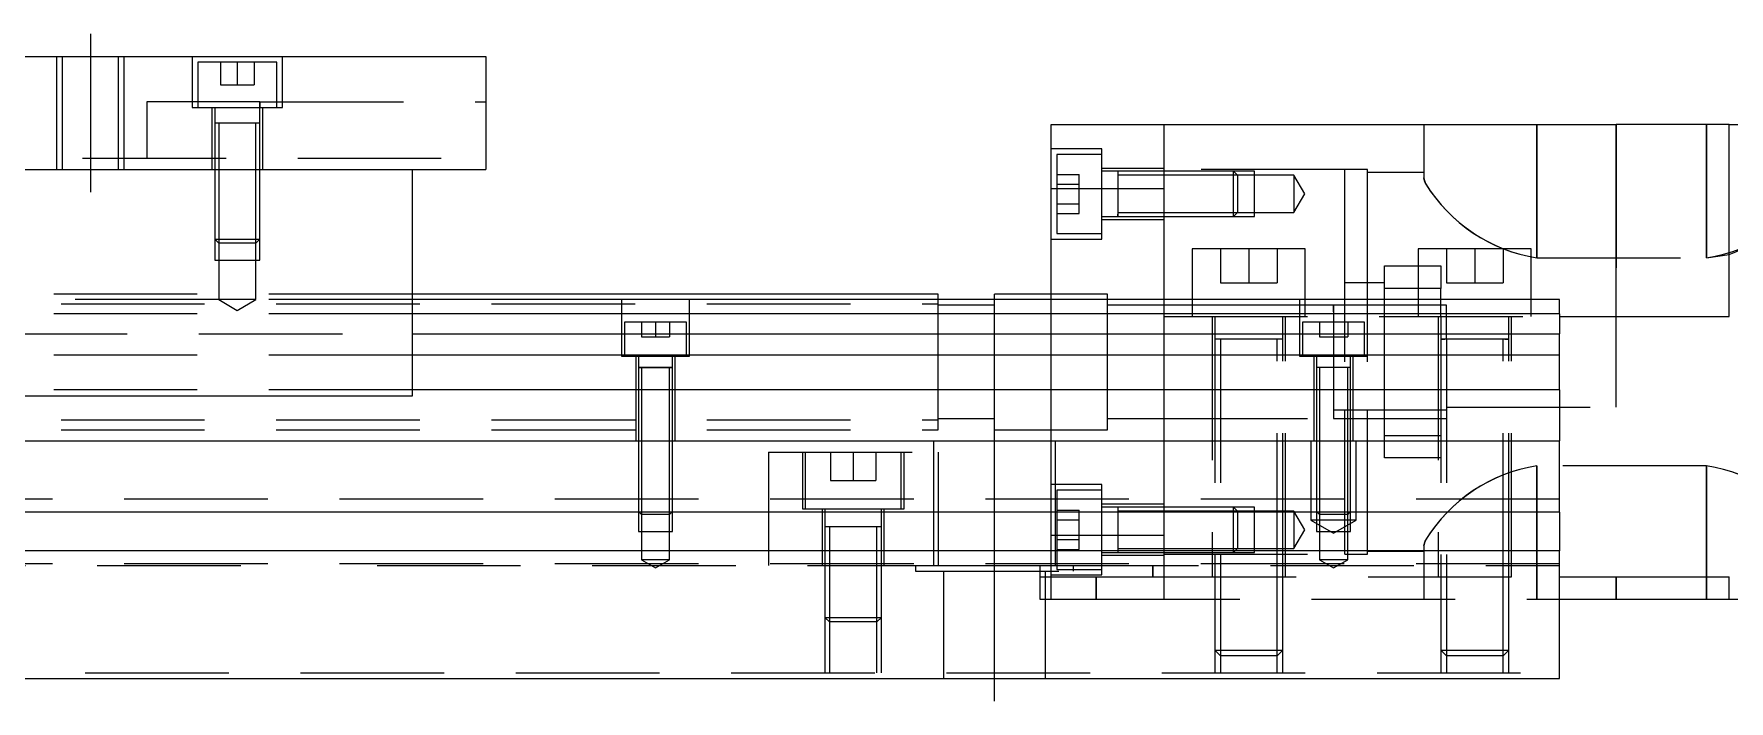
# Model space of a CAD drawing. Extents: x -10 to 540, y -286 to 102.
# Drawn here: x 205 to 355, y -223.3 to -164.3 of the extents above; entities that cross this region are included whole.
import ezdxf

# ---------------------------------------------------------------- set-up
doc = ezdxf.new("R2010")
doc.units = 0
doc.linetypes.add('CENTER', pattern=[50.8, 31.75, -6.35, 6.35, -6.35])
doc.linetypes.add('DASHED', pattern=[19.05, 12.7, -6.35])
doc.layers.get('0').update_dxf_attribs({"linetype": 'CONTINUOUS'})
doc.layers.add('CENTER', color=1, linetype='CENTER')

msp = doc.modelspace()

# ---------------------------------------------------------------- linework, layer by layer
at = {"color": 7, "linetype": 'CONTINUOUS'}
for p, q in [((95, -166.31), (245, -166.31)), ((245, -166.31), (245, -176.31)), ((295, -172.31), (305, -172.31)), ((295, -177.98029), (295, -172.31)), ((305, -172.31), (345, -172.31)), ((305, -187.81), (305, -172.31)), ((345, -189.31), (345, -172.31)), ((355, -172.31), (345, -172.31)), ((355, -189.31), (355, -172.31)), ((355, -172.31), (369, -172.31)), ((95, -176.31), (245, -176.31)), ((238.5, -196.31), (238.5, -176.31)), ((295, -177.98029), (305, -177.98029)), ((295, -187.81), (295, -177.98029)), ((317.5, -183.31), (307.5, -183.31)), ((307.5, -183.31), (307.5, -187.81)), ((317.5, -187.81), (317.5, -183.31)), ((337.5, -183.31), (327.5, -183.31)), ((327.5, -183.31), (327.5, -187.81)), ((337.5, -187.81), (337.5, -183.31)), ((285, -187.31), (238.5, -187.31)), ((285, -187.81), (285, -187.31)), ((290, -187.81), (290, -187.31)), ((295, -187.31), (290, -187.31)), ((340, -187.81), (238.5, -187.81)), ((320, -188.309994), (320, -189.31)), ((340, -189.062272), (340, -187.81)), ((340, -189.062272), (238.5, -189.062272)), ((321, -189.06), (320, -189.06)), ((320, -189.31), (320, -189.81)), ((324.5, -189.06), (321, -189.06)), ((327.5, -189.06), (324.5, -189.06)), ((329.5, -189.06), (327.5, -189.06)), ((330, -189.06), (329.5, -189.06)), ((340, -189.062272), (340, -190.83668)), ((340, -189.31), (355, -189.31)), ((238.5, -190.83668), (340, -190.83668)), ((320, -191.11), (320, -192.81)), ((335.500006, -191.31), (329.499994, -191.31)), ((335.500006, -191.31), (329.499994, -191.31)), ((335.500006, -191.31), (329.499994, -191.31)), ((340, -192.733076), (340, -190.83668)), ((340, -192.733076), (238.5, -192.733076)), ((320, -192.81), (320, -193.510038)), ((340, -195.787372), (340, -192.733076)), ((321.500006, -193.81), (319.998804, -193.81)), ((321.500006, -193.81), (321, -193.81)), ((181.5, -196.31), (238.5, -196.31)), ((340, -195.787372), (238.5, -195.787372)), ((340, -195.787372), (340, -200.31)), ((320, -197.56), (330, -197.56)), ((0, -200.31), (340, -200.31)), ((340, -206.61), (340, -200.31)), ((340, -206.61), (0, -206.61)), ((340, -206.61), (340, -210.01)), ((340, -210.01), (0, -210.01)), ((340, -221.31), (340, -210.01)), ((340, -212.31), (355, -212.31)), ((345, -214.31), (345, -212.31)), ((355, -214.31), (355, -212.31)), ((340, -214.31), (345, -214.31)), ((345, -214.31), (355, -214.31)), ((355, -214.31), (369, -214.31)), ((0, -221.31), (340, -221.31))]:
    msp.add_line(p, q, dxfattribs=at)
at = {"color": 3, "linetype": 'DASHED'}
for p, q in [((207.000006, -166.31), (207.000006, -176.31)), ((207.5, -166.31), (207.5, -176.31)), ((212.5, -176.31), (212.5, -166.31)), ((212.999994, -176.31), (212.999994, -166.31)), ((219, -166.31), (219, -170.81)), ((227, -170.81), (227, -166.31)), ((226.5, -166.81), (219.5, -166.81)), ((219.5, -166.81), (219.5, -170.81)), ((221.5, -166.81), (221.5, -168.81)), ((223, -166.81), (223, -168.81)), ((224.5, -166.81), (224.5, -168.81)), ((226.5, -170.81), (226.5, -166.81)), ((221.5, -168.81), (223, -168.81)), ((223, -168.81), (224.5, -168.81)), ((225, -170.31), (215, -170.31)), ((215, -170.31), (215, -175.31)), ((219, -170.81), (227, -170.81)), ((220.75, -170.81), (220.75, -176.31)), ((221, -170.81), (221, -172.21)), ((225, -170.81), (225, -170.31)), ((225, -170.31), (245, -170.31)), ((225, -170.31), (225, -170.81)), ((225, -172.21), (225, -170.81)), ((225.25, -176.31), (225.25, -170.81)), ((225.000006, -172.21), (220.999994, -172.21)), ((225.000006, -172.21), (220.999994, -172.21)), ((225.000006, -172.21), (220.999994, -172.21)), ((225.000006, -172.21), (220.999994, -172.21)), ((221, -172.205), (221, -172.21)), ((221.216708, -172.21), (221, -172.21)), ((221, -172.21), (221, -176.31)), ((221, -172.21), (221, -172.215)), ((224.783332, -172.21), (221.216708, -172.21)), ((221.35, -172.21), (221.35, -176.31)), ((224.65, -176.31), (224.65, -172.21)), ((225, -172.21), (224.783332, -172.21)), ((225, -172.21), (225, -172.205)), ((225, -176.31), (225, -172.21)), ((225, -172.215), (225, -172.21)), ((328, -172.31), (328, -177.044622)), ((338, -184.114212), (338, -172.31)), ((338, -172.31), (338, -184.114212)), ((345, -172.31), (345, -189.31)), ((353, -172.31), (353, -184.114212)), ((353, -184.114212), (353, -172.31)), ((95, -175.31), (245, -175.31)), ((299.5, -174.460758), (295, -174.460758)), ((295.5, -174.960758), (295.5, -178.460758)), ((299.5, -174.960758), (295.5, -174.960758)), ((299.5, -182.460758), (299.5, -174.460758)), ((221, -176.31), (221, -182.46)), ((221.000006, -176.31), (221.000002, -182.46)), ((221.35, -176.31), (221.35, -182.81)), ((224.65, -182.81), (224.65, -176.31)), ((224.999998, -182.46), (224.999994, -176.31)), ((225, -182.46), (225, -176.31)), ((295.5, -176.728706), (297.5, -176.728706)), ((297.5, -177.594732), (297.5, -176.728706)), ((305, -176.210758), (299.5, -176.210758)), ((300.9, -176.460758), (299.5, -176.460758)), ((300.9, -176.460758), (300.895, -176.460758)), ((300.9, -176.460752), (300.9, -180.460762)), ((300.9, -176.460752), (300.9, -180.460762)), ((300.9, -176.460752), (300.9, -176.810758)), ((300.9, -176.460758), (300.9, -176.677426)), ((300.905, -176.460758), (300.9, -176.460758)), ((305, -176.460758), (300.9, -176.460758)), ((300.9, -176.677426), (300.9, -178.460758)), ((300.9, -176.810758), (300.9, -178.327714)), ((305, -176.810758), (300.9, -176.810758)), ((321, -176.31), (305, -176.31)), ((311.15, -176.460758), (305, -176.460758)), ((311.15, -176.460762), (305, -176.460762)), ((311.5, -176.810758), (305, -176.810758)), ((311.15, -178.460758), (311.15, -176.460758)), ((311.5, -176.810758), (311.15, -176.460758)), ((313, -176.460762), (311.15, -176.460762)), ((311.5, -176.810758), (311.5, -178.460758)), ((313, -176.810758), (311.5, -176.810758)), ((313, -180.460752), (313, -176.460762)), ((316.5, -176.810758), (313, -176.810758)), ((316.5, -176.810758), (316.5, -178.460758)), ((317.452628, -178.460758), (316.5, -176.810758)), ((321, -187.81), (321, -176.31)), ((323, -176.31), (321, -176.31)), ((323, -187.81), (323, -176.31)), ((328, -176.56), (323, -176.56)), ((295.5, -177.594732), (297.5, -177.594732)), ((295.5, -178.460758), (295.5, -181.960758)), ((297.5, -179.326782), (297.5, -177.594732)), ((300.9, -178.327714), (300.9, -178.593802)), ((300.9, -178.460758), (300.9, -180.460762)), ((300.9, -178.460758), (300.9, -180.460762)), ((300.9, -178.460758), (300.9, -180.24405)), ((311.15, -180.460758), (311.15, -178.460758)), ((311.5, -178.460758), (311.5, -180.110758)), ((316.5, -178.460758), (316.5, -180.110758)), ((316.5, -180.110758), (317.452628, -178.460758)), ((328, -177.044622), (328.03311, -177.266202)), ((328.0406, -177.292522), (328, -177.044622)), ((328.03311, -177.266202), (328.13006, -177.52654)), ((328.159074, -177.587602), (328.0406, -177.292522)), ((295.5, -179.326782), (297.5, -179.326782)), ((297.5, -180.192808), (297.5, -179.326782)), ((300.9, -178.593802), (300.9, -180.110758)), ((295.5, -180.192808), (297.5, -180.192808)), ((299.5, -180.460758), (300.905, -180.460758)), ((299.5, -180.710758), (305, -180.710758)), ((300.895, -180.460758), (305, -180.460758)), ((300.9, -180.110758), (305, -180.110758)), ((300.9, -180.24405), (300.9, -180.460758)), ((300.9, -180.24405), (300.9, -180.460758)), ((300.9, -180.460758), (300.9, -180.24409)), ((300.9, -180.460758), (300.9, -180.24409)), ((305, -180.110758), (311.5, -180.110758)), ((305, -180.460752), (311.15, -180.460752)), ((305, -180.460758), (311.15, -180.460758)), ((311.15, -180.460758), (311.5, -180.110758)), ((311.15, -180.460752), (313, -180.460752)), ((311.5, -180.110758), (313, -180.110758)), ((313, -180.110758), (316.5, -180.110758)), ((221, -182.46), (225, -182.46)), ((221, -182.46), (221.35, -182.81)), ((221.000002, -182.46), (221.000006, -184.31)), ((224.65, -182.81), (221.35, -182.81)), ((221.35, -182.81), (221.35, -184.31)), ((224.65, -182.81), (225, -182.46)), ((224.65, -184.31), (224.65, -182.81)), ((224.999994, -184.31), (224.999998, -182.46)), ((295, -182.460758), (299.5, -182.460758)), ((295.5, -181.960758), (299.5, -181.960758)), ((221.000006, -184.31), (224.999994, -184.31)), ((221.35, -184.31), (221.35, -187.81)), ((224.65, -187.81), (224.65, -184.31)), ((310, -183.31), (310, -186.31)), ((312.5, -183.31), (312.5, -186.31)), ((315, -183.31), (315, -186.31)), ((330, -183.31), (330, -186.31)), ((332.5, -183.31), (332.5, -186.31)), ((335, -183.31), (335, -186.31)), ((338, -184.114212), (353, -184.114212)), ((353, -184.114212), (355.000156, -183.8137)), ((324.5, -184.81), (327.5, -184.81)), ((324.5, -186.81), (324.5, -184.81)), ((327.5, -184.81), (329.5, -184.81)), ((329.5, -184.81), (329.5, -186.81)), ((238.5, -187.31), (201.5, -187.31)), ((300, -187.31), (295, -187.31)), ((300, -187.81), (300, -187.31)), ((310, -186.31), (312.5, -186.31)), ((312.5, -186.31), (315, -186.31)), ((324.5, -186.31), (321, -186.31)), ((327.5, -186.81), (324.5, -186.81)), ((324.5, -187.81), (324.5, -186.81)), ((329.5, -186.81), (327.5, -186.81)), ((329.5, -187.81), (329.5, -186.81)), ((330, -186.31), (332.5, -186.31)), ((332.5, -186.31), (335, -186.31)), ((55, -188.185), (285, -188.185)), ((221.35, -187.81), (198.65, -187.81)), ((224.65, -187.81), (221.35, -187.81)), ((221.35, -187.81), (223, -188.762628)), ((223, -188.762628), (224.65, -187.81)), ((238.5, -187.81), (224.65, -187.81)), ((257, -187.81), (257, -192.81)), ((263, -192.81), (263, -187.81)), ((285, -193.31), (285, -187.81)), ((290, -188.31), (285, -188.31)), ((290, -193.31), (290, -187.81)), ((295, -200.31), (295, -187.81)), ((300, -193.31), (300, -187.81)), ((305, -188.31), (300, -188.31)), ((305, -189.31), (305, -187.81)), ((307.5, -188.31), (305, -188.31)), ((307.5, -187.81), (307.5, -189.31)), ((317.5, -188.31), (307.5, -188.31)), ((317, -187.81), (317, -192.81)), ((317.5, -189.31), (317.5, -187.81)), ((320, -188.31), (317.5, -188.31)), ((320, -188.31), (319.995, -188.31)), ((320, -188.31), (320, -188.874922)), ((320, -188.311002), (320, -188.31)), ((321, -188.31), (320, -188.31)), ((320.005, -188.31), (320, -188.31)), ((320, -188.874038), (320, -188.311002)), ((320, -188.874922), (320, -189.309226)), ((321, -189.31), (321, -187.81)), ((324.5, -188.31), (321, -188.31)), ((323, -192.81), (323, -187.81)), ((324.5, -189.31), (324.5, -187.81)), ((327.5, -188.31), (324.5, -188.31)), ((327.5, -187.81), (327.5, -189.31)), ((329.5, -188.31), (327.5, -188.31)), ((329.5, -189.31), (329.5, -187.81)), ((330, -188.31), (329.5, -188.31)), ((330, -189.31), (330, -188.31)), ((337.5, -189.31), (337.5, -187.81)), ((238.5, -189.062272), (181.5, -189.062272)), ((262.75, -189.81), (257.25, -189.81)), ((257.25, -189.81), (257.25, -192.81)), ((258.75, -189.81), (258.75, -191.11)), ((260, -189.81), (260, -191.11)), ((261.25, -189.81), (261.25, -191.11)), ((262.75, -192.81), (262.75, -189.81)), ((305, -200.31), (305, -189.31)), ((305, -189.31), (340, -189.31)), ((309.25, -189.31), (309.25, -212.31)), ((309.5, -189.31), (309.5, -191.31)), ((315.5, -191.31), (315.5, -189.31)), ((315.75, -212.31), (315.75, -189.31)), ((322.75, -189.81), (317.25, -189.81)), ((317.25, -189.81), (317.25, -192.81)), ((318.75, -189.81), (318.75, -191.11)), ((320, -189.309226), (320, -189.709154)), ((320, -189.81), (320, -191.11)), ((321, -189.81), (321, -189.31)), ((321, -192.81), (321, -189.81)), ((321.25, -189.81), (321.25, -191.11)), ((322.75, -192.81), (322.75, -189.81)), ((324.5, -199.81), (324.5, -189.31)), ((329.25, -189.31), (329.25, -212.31)), ((329.5, -189.31), (329.5, -191.31)), ((330, -191.31), (330, -189.31)), ((335.5, -191.31), (335.5, -189.31)), ((335.75, -212.31), (335.75, -189.31)), ((345, -193.31), (345, -189.31)), ((181.5, -190.83668), (238.5, -190.83668)), ((258.75, -191.11), (260, -191.11)), ((260, -191.11), (261.25, -191.11)), ((315.500006, -191.31), (309.499994, -191.31)), ((309.5, -191.305), (309.5, -191.31)), ((309.849602, -191.31), (309.5, -191.31)), ((309.5, -191.31), (309.5, -212.31)), ((309.5, -191.31), (309.5, -191.315)), ((315.15035, -191.31), (309.849602, -191.31)), ((310, -191.31), (310, -212.31)), ((315, -212.31), (315, -191.31)), ((315.5, -191.31), (315.15035, -191.31)), ((315.5, -191.31), (315.5, -191.305)), ((315.5, -212.31), (315.5, -191.31)), ((315.5, -191.315), (315.5, -191.31)), ((318.75, -191.11), (320, -191.11)), ((320, -191.11), (321.25, -191.11)), ((320, -191.209918), (320, -192.809894)), ((329.5, -191.305), (329.5, -191.31)), ((329.5, -191.31), (329.84965, -191.31)), ((329.849602, -191.31), (329.5, -191.31)), ((329.5, -191.31), (329.5, -212.31)), ((329.5, -191.31), (329.5, -191.315)), ((335.15035, -191.31), (329.849602, -191.31)), ((330, -191.31), (330, -212.31)), ((335, -212.31), (335, -191.31)), ((335.150204, -191.31), (335.5, -191.31)), ((335.5, -191.31), (335.15035, -191.31)), ((335.5, -191.31), (335.5, -191.305)), ((335.5, -212.31), (335.5, -191.31)), ((335.5, -191.315), (335.5, -191.31)), ((238.5, -192.733076), (181.5, -192.733076)), ((257, -192.81), (263, -192.81)), ((258.25, -192.81), (258.25, -200.31)), ((258.5, -192.81), (258.5, -193.81)), ((261.5, -193.81), (261.5, -192.81)), ((261.75, -200.31), (261.75, -192.81)), ((285, -199.31), (285, -193.31)), ((290, -199.31), (290, -193.31)), ((300, -199.31), (300, -193.31)), ((317, -192.81), (323, -192.81)), ((318.25, -192.81), (318.25, -200.31)), ((318.5, -192.81), (318.5, -193.81)), ((320, -192.809894), (320, -193.109992)), ((320, -193.109992), (320, -193.510036)), ((321, -193.31), (321, -192.81)), ((321, -210.31), (321, -193.31)), ((321.5, -193.81), (321.5, -192.81)), ((321.75, -200.31), (321.75, -192.81)), ((323, -193.31), (323, -192.81)), ((323, -210.31), (323, -193.31)), ((345, -197.31), (345, -193.31)), ((259.998804, -193.81), (258.499994, -193.81)), ((261.500006, -193.81), (258.499994, -193.81)), ((259.998804, -193.81), (258.499994, -193.81)), ((258.5, -193.805), (258.5, -193.81)), ((258.624678, -193.81), (258.5, -193.81)), ((258.5, -193.81), (258.62467, -193.81)), ((258.624678, -193.81), (258.5, -193.81)), ((258.5, -193.81), (258.5, -193.815)), ((258.5, -193.81), (258.5, -200.31)), ((258.62467, -193.81), (261.375392, -193.81)), ((259.998804, -193.81), (258.624678, -193.81)), ((259.998804, -193.81), (258.624678, -193.81)), ((258.75, -193.81), (258.75, -200.31)), ((261.500006, -193.81), (259.998804, -193.81)), ((261.500006, -193.81), (259.998804, -193.81)), ((261.37533, -193.81), (259.998804, -193.81)), ((261.37533, -193.81), (259.998804, -193.81)), ((261.25, -200.31), (261.25, -193.81)), ((261.5, -193.81), (261.37533, -193.81)), ((261.5, -193.81), (261.37533, -193.81)), ((261.375392, -193.81), (261.5, -193.81)), ((261.5, -193.81), (261.5, -193.805)), ((261.5, -193.815), (261.5, -193.81)), ((261.5, -200.31), (261.5, -193.81)), ((319.998804, -193.81), (318.499994, -193.81)), ((319.998804, -193.81), (318.499994, -193.81)), ((318.5, -193.805), (318.5, -193.81)), ((318.624678, -193.81), (318.5, -193.81)), ((318.624678, -193.81), (318.5, -193.81)), ((318.5, -193.81), (318.5, -200.31)), ((318.5, -193.81), (318.5, -193.815)), ((320, -193.81), (318.624678, -193.81)), ((319.998804, -193.81), (318.624678, -193.81)), ((318.75, -193.81), (318.75, -200.31)), ((321, -193.81), (319.998804, -193.81)), ((321.37533, -193.81), (319.998804, -193.81)), ((320, -193.510036), (320, -197.74509)), ((320, -193.510038), (320, -198.310006)), ((321.000136, -193.81), (320, -193.81)), ((321.37533, -193.81), (321.000136, -193.81)), ((321.25, -200.31), (321.25, -193.81)), ((321.5, -193.81), (321.37533, -193.81)), ((321.5, -193.81), (321.37533, -193.81)), ((321.5, -193.81), (321.5, -193.805)), ((321.5, -200.31), (321.5, -193.81)), ((321.5, -193.815), (321.5, -193.81)), ((238.5, -195.787372), (181.5, -195.787372)), ((320, -197.74509), (320, -198.308998)), ((330, -197.31), (345, -197.31)), ((55, -198.435), (285, -198.435)), ((55, -199.31), (285, -199.31)), ((285, -198.31), (290, -198.31)), ((290, -199.31), (295, -199.31)), ((295, -199.31), (300, -199.31)), ((300, -198.31), (305, -198.31)), ((305, -198.31), (320.005, -198.31)), ((319.995, -198.31), (329.5, -198.31)), ((320, -198.308998), (320, -198.31)), ((320.005, -198.31), (329.5, -198.31)), ((329.5, -198.31), (330, -198.31)), ((258.5, -200.31), (258.5, -206.56)), ((258.500006, -200.31), (258.500006, -206.560006)), ((258.75, -200.31), (258.75, -206.61)), ((261.25, -206.61), (261.25, -200.31)), ((261.499994, -206.560006), (261.499994, -200.31)), ((261.5, -206.56), (261.5, -200.31)), ((284.638098, -211.31), (284.638098, -200.31)), ((295, -206.61), (295, -200.31)), ((295.361902, -200.31), (295.361902, -211.31)), ((305, -206.61), (305, -200.31)), ((318, -200.31), (318, -207.31)), ((318.5, -200.31), (318.5, -206.56)), ((318.500006, -200.31), (318.500006, -206.560006)), ((318.75, -200.31), (318.75, -206.61)), ((321.25, -206.61), (321.25, -200.31)), ((321.499994, -206.560006), (321.499994, -200.31)), ((321.5, -206.56), (321.5, -200.31)), ((322, -207.31), (322, -200.31)), ((324.5, -199.81), (329.5, -199.81)), ((324.5, -201.81), (324.5, -199.81)), ((270, -201.31), (270, -206.61)), ((270, -201.31), (285, -201.31)), ((273, -201.31), (273, -206.31)), ((273.25, -201.31), (273.25, -206.31)), ((275.5, -201.31), (275.5, -203.81)), ((277.5, -201.31), (277.5, -203.81)), ((279.5, -201.31), (279.5, -203.81)), ((281.75, -206.31), (281.75, -201.31)), ((282, -206.31), (282, -201.31)), ((285, -201.31), (285, -206.61)), ((329.5, -201.81), (324.5, -201.81)), ((275.5, -203.81), (277.5, -203.81)), ((277.5, -203.81), (279.5, -203.81)), ((353, -202.505788), (338, -202.505788)), ((338, -214.31), (338, -202.505788)), ((338, -202.505788), (338, -212.31)), ((353, -202.505788), (353, -214.31)), ((353, -212.31), (353, -202.505788)), ((340, -205.46), (0, -205.46)), ((299.5, -204.159242), (295, -204.159242)), ((295.5, -204.659242), (295.5, -206.61)), ((299.5, -204.659242), (295.5, -204.659242)), ((299.5, -212.159242), (299.5, -204.159242)), ((258.5, -206.56), (261.5, -206.56)), ((258.5, -206.56), (258.55, -206.61)), ((258.500006, -206.560006), (258.500006, -206.61)), ((258.500006, -206.61), (258.500006, -208.31)), ((258.55, -206.61), (258.75, -206.81)), ((258.75, -206.61), (258.75, -206.81)), ((261.25, -206.81), (258.75, -206.81)), ((258.75, -206.81), (258.75, -208.31)), ((261.25, -206.81), (261.25, -206.61)), ((261.25, -206.81), (261.45, -206.61)), ((261.25, -208.31), (261.25, -206.81)), ((261.45, -206.61), (261.5, -206.56)), ((261.499994, -206.61), (261.499994, -206.560006)), ((261.499994, -208.31), (261.499994, -206.61)), ((270, -206.61), (270, -210.01)), ((273, -206.31), (282, -206.31)), ((274.75, -206.31), (274.75, -211.31)), ((275, -206.31), (275, -206.61)), ((275, -206.61), (275, -207.91)), ((280, -206.61), (280, -206.31)), ((280, -207.91), (280, -206.61)), ((280.25, -211.31), (280.25, -206.31)), ((285, -206.61), (285, -210.01)), ((295, -208.63971), (295, -206.61)), ((295.5, -206.427192), (297.5, -206.427192)), ((295.5, -206.61), (295.5, -208.159242)), ((297.5, -207.293218), (297.5, -206.427192)), ((305, -205.909242), (299.5, -205.909242)), ((300.9, -206.159242), (299.5, -206.159242)), ((300.9, -206.159242), (300.895, -206.159242)), ((300.9, -206.159238), (300.9, -206.61)), ((300.9, -206.159242), (300.9, -206.37591)), ((300.905, -206.159242), (300.9, -206.159242)), ((305, -206.159242), (300.9, -206.159242)), ((300.9, -206.37591), (300.9, -206.609676)), ((305, -206.509242), (300.9, -206.509242)), ((300.9, -206.609676), (300.9, -206.744256)), ((300.9, -206.61), (300.9, -206.744252)), ((300.9, -206.744252), (300.9, -208.019196)), ((300.9, -206.744256), (300.9, -208.159242)), ((311.15, -206.159242), (305, -206.159242)), ((311.15, -206.159248), (305, -206.159248)), ((311.5, -206.509242), (305, -206.509242)), ((305, -210.01), (305, -206.61)), ((311.15, -208.159242), (311.15, -206.159242)), ((311.5, -206.509242), (311.15, -206.159242)), ((313, -206.159248), (311.15, -206.159248)), ((311.5, -206.509242), (311.5, -208.159242)), ((313, -206.509242), (311.5, -206.509242)), ((313, -210.159238), (313, -206.159248)), ((316.5, -206.509242), (313, -206.509242)), ((316.5, -206.509242), (316.5, -208.159242)), ((317.452628, -208.159242), (316.5, -206.509242)), ((318.5, -206.56), (321.5, -206.56)), ((318.5, -206.56), (318.55, -206.61)), ((318.500006, -206.560006), (318.500006, -206.61)), ((318.500006, -206.61), (318.500006, -208.31)), ((318.55, -206.61), (318.75, -206.81)), ((318.75, -206.61), (318.75, -206.81)), ((321.25, -206.81), (318.75, -206.81)), ((318.75, -206.81), (318.75, -208.31)), ((321.25, -206.81), (321.25, -206.61)), ((321.25, -206.81), (321.45, -206.61)), ((321.25, -208.31), (321.25, -206.81)), ((321.45, -206.61), (321.5, -206.56)), ((321.499994, -206.61), (321.499994, -206.560006)), ((321.499994, -208.31), (321.499994, -206.61)), ((258.500006, -208.31), (261.499994, -208.31)), ((258.75, -208.31), (258.75, -210.81)), ((261.25, -210.81), (261.25, -208.31)), ((280.000006, -207.91), (274.999994, -207.91)), ((280.000006, -207.91), (274.999994, -207.91)), ((275, -207.905), (275, -207.91)), ((275.257468, -207.91), (275, -207.91)), ((275, -207.91), (275, -207.915)), ((275, -207.91), (275, -210.01)), ((279.742552, -207.91), (275.257468, -207.91)), ((275.4, -207.91), (275.4, -210.01)), ((279.6, -210.01), (279.6, -207.91)), ((280, -207.91), (279.742552, -207.91)), ((280, -207.91), (280, -207.905)), ((280, -207.915), (280, -207.91)), ((280, -210.01), (280, -207.91)), ((295.5, -207.293218), (297.5, -207.293218)), ((295.5, -208.159242), (295.5, -210.01)), ((297.5, -209.025268), (297.5, -207.293218)), ((300.9, -208.019196), (300.9, -208.299288)), ((300.9, -208.159242), (300.9, -209.574302)), ((300.9, -208.299288), (300.9, -209.574304)), ((311.15, -210.159242), (311.15, -208.159242)), ((311.5, -208.159242), (311.5, -209.809242)), ((316.5, -208.159242), (316.5, -209.809242)), ((316.5, -209.809242), (317.452628, -208.159242)), ((322, -207.31), (318, -207.31)), ((318, -207.31), (320, -208.4647)), ((318.500006, -208.31), (321.499994, -208.31)), ((318.75, -208.31), (318.75, -210.81)), ((320, -208.4647), (322, -207.31)), ((321.25, -210.81), (321.25, -208.31)), ((295, -208.63971), (305, -208.63971)), ((295, -210.01), (295, -208.63971)), ((295.5, -209.025268), (297.5, -209.025268)), ((295.5, -209.891294), (297.5, -209.891294)), ((297.5, -209.891294), (297.5, -209.025268)), ((300.9, -209.574302), (300.9, -209.942534)), ((300.9, -209.574304), (300.9, -210.01)), ((300.9, -209.809242), (305, -209.809242)), ((300.9, -209.942534), (300.9, -210.010154)), ((305, -209.809242), (311.5, -209.809242)), ((311.15, -210.159242), (311.5, -209.809242)), ((311.5, -209.809242), (313, -209.809242)), ((313, -209.809242), (316.5, -209.809242)), ((328.0406, -209.327478), (328, -209.575378)), ((328, -209.575378), (328.03311, -209.353798)), ((328, -209.575378), (328, -214.31)), ((328.03311, -209.353798), (328.13006, -209.09346)), ((328.159074, -209.032398), (328.0406, -209.327478)), ((340, -211.16), (0, -211.16)), ((115.361902, -211.31), (224.638098, -211.31)), ((235.361902, -211.31), (284.638098, -211.31)), ((261.25, -210.81), (258.75, -210.81)), ((258.75, -210.81), (260, -211.531688)), ((260, -211.531688), (261.25, -210.81)), ((270, -210.01), (270, -211.31)), ((275, -210.01), (275, -211.31)), ((275, -211.31), (275, -215.91)), ((275.000006, -211.31), (275.000006, -215.910006)), ((275.4, -210.01), (275.4, -211.31)), ((275.4, -211.31), (275.4, -216.31)), ((279.6, -211.31), (279.6, -210.01)), ((279.6, -216.31), (279.6, -211.31)), ((279.999994, -215.910006), (279.999994, -211.31)), ((280, -211.31), (280, -210.01)), ((280, -215.91), (280, -211.31)), ((283, -211.31), (283, -211.81)), ((284.638098, -211.31), (295.361902, -211.31)), ((285, -210.01), (285, -211.31)), ((294, -211.31), (294, -212.31)), ((295, -211.31), (295, -210.01)), ((295, -214.31), (295, -211.31)), ((295.361902, -211.31), (340, -211.31)), ((295.5, -210.01), (295.5, -211.31)), ((295.5, -211.31), (295.5, -211.659242)), ((297, -211.81), (297, -211.31)), ((299.5, -210.159242), (300.9, -210.159242)), ((299.5, -210.409242), (305, -210.409242)), ((300.895, -210.159242), (300.9, -210.159242)), ((300.9, -210.01), (300.9, -210.159248)), ((300.9, -210.010154), (300.9, -210.159242)), ((300.9, -210.159242), (300.905, -210.159242)), ((300.9, -210.159242), (305, -210.159242)), ((304, -212.31), (304, -211.31)), ((304, -211.31), (304, -212.31)), ((305, -212.31), (305, -210.01)), ((305, -210.159238), (311.15, -210.159238)), ((305, -210.159242), (311.15, -210.159242)), ((305, -210.31), (321, -210.31)), ((311.15, -210.159238), (313, -210.159238)), ((321.25, -210.81), (318.75, -210.81)), ((318.75, -210.81), (320, -211.531688)), ((320, -211.531688), (321.25, -210.81)), ((321, -210.31), (323, -210.31)), ((323, -210.06), (328, -210.06)), ((283, -211.81), (297, -211.81)), ((285.5, -211.81), (285.5, -221.31)), ((294, -212.31), (304, -212.31)), ((294, -212.31), (294, -214.31)), ((294.5, -221.31), (294.5, -211.81)), ((295, -212.159242), (299.5, -212.159242)), ((295.5, -211.659242), (299.5, -211.659242)), ((299, -214.31), (299, -212.31)), ((299, -212.31), (299, -214.31)), ((304, -212.31), (340, -212.31)), ((305, -214.31), (305, -212.31)), ((309.5, -212.31), (309.5, -218.81)), ((309.500006, -212.31), (309.500006, -218.810006)), ((310, -212.31), (310, -219.31)), ((315, -219.31), (315, -212.31)), ((315.499994, -218.810006), (315.499994, -212.31)), ((315.5, -218.81), (315.5, -212.31)), ((329.5, -212.31), (329.5, -218.81)), ((329.500006, -212.31), (329.500006, -218.810006)), ((330, -212.31), (330, -219.31)), ((335, -219.31), (335, -212.31)), ((335.499994, -218.810006), (335.499994, -212.31)), ((335.5, -218.81), (335.5, -212.31)), ((338, -212.31), (338, -214.31)), ((345, -212.31), (345, -214.31)), ((353, -214.31), (353, -212.31)), ((294, -214.31), (299, -214.31)), ((299, -214.31), (340, -214.31)), ((275, -215.91), (280, -215.91)), ((275, -215.91), (275.4, -216.31)), ((275.000006, -215.910006), (275.000006, -220.81)), ((279.6, -216.31), (280, -215.91)), ((279.999994, -220.81), (279.999994, -215.910006)), ((279.6, -216.31), (275.4, -216.31)), ((275.4, -216.31), (275.4, -220.81)), ((279.6, -220.81), (279.6, -216.31)), ((309.5, -218.81), (315.5, -218.81)), ((309.5, -218.81), (310, -219.31)), ((309.500006, -218.810006), (309.500006, -220.81)), ((315, -219.31), (315.5, -218.81)), ((315.499994, -220.81), (315.499994, -218.810006)), ((329.5, -218.81), (335.5, -218.81)), ((329.5, -218.81), (330, -219.31)), ((329.500006, -218.810006), (329.500006, -220.81)), ((335, -219.31), (335.5, -218.81)), ((335.499994, -220.81), (335.499994, -218.810006)), ((315, -219.31), (310, -219.31)), ((310, -219.31), (310, -220.81)), ((315, -220.81), (315, -219.31)), ((335, -219.31), (330, -219.31)), ((330, -219.31), (330, -220.81)), ((335, -220.81), (335, -219.31)), ((0, -220.81), (340, -220.81))]:
    msp.add_line(p, q, dxfattribs=at)
for centre, radius, start, end in [((340.201275, -170.128539), 14.157848, 211.50258976, 261.05531002), ((340.184133, -170.138484), 14.145367, 211.77681625, 261.11763622), ((350.798725, -170.128539), 14.157848, 278.94468998, 328.49741024), ((349.046423, -168.265785), 16.648862, 290.9532474, 325.95062329), ((340.201275, -216.491461), 14.157848, 98.94468998, 148.49741024), ((340.184133, -216.481516), 14.145367, 98.88236378, 148.22318375), ((350.798725, -216.491461), 14.157848, 31.50258976, 81.05531002), ((350.815867, -216.481516), 14.145367, 31.77681625, 81.11763622)]:
    msp.add_arc(centre, radius, start, end, dxfattribs=at)
at = {"layer": 'CENTER', "color": 1, "linetype": 'CENTER'}
for p, q in [((210, -164.31), (210, -178.31)), ((290, -223.31), (290, -198.31))]:
    msp.add_line(p, q, dxfattribs=at)

doc.saveas('drawing.dxf')
